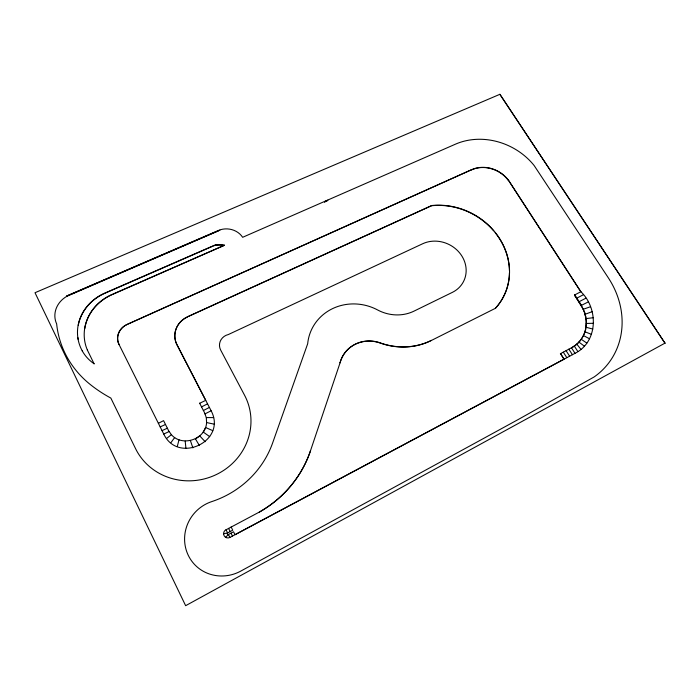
<?xml version="1.0" encoding="UTF-8"?>
<svg xmlns="http://www.w3.org/2000/svg" width="700" height="700" viewBox="0 0 700 700"><rect width="100%" height="100%" fill="white"/><g stroke="black" fill="none" stroke-linecap="round" stroke-linejoin="round"><path stroke-width="1.05" d="M226.021 529.804L259.368 512.05A111.904 106.916 -14.6 0 0 310.45 450.879L340.095 362.723A31.692 29.96 26.4 0 1 380.231 342.886A63.613 57.978 23.8 0 0 431.375 340.366L431.279 340.515A63.586 57.951 23.8 0 1 380.161 343.035A31.675 29.942 26.4 0 0 340.043 362.871L340.095 362.723M586.355 321.274L585.646 329.35M229.889 537.504L228.428 534.52A0.936 0.91 -50.5 0 1 227.623 532.919L226.021 529.734A4.419 4.288 -50.5 0 0 223.615 533.444L223.694 534.581A4.419 4.288 -50.5 0 0 229.889 537.434L575.199 353.229C598.202 341.67 598.456 308.219 580.851 291.716L574.508 295.05L583.231 309.269A34.904 30.748 37.6 0 1 571.506 347.821L575.041 353.377M508.314 180.084A28.245 24.36 26.3 0 0 471.756 169.645L127.138 324.441A16.293 14.919 -11.7 0 0 119 344.426L164.054 434.665C178.666 463.977 226.459 441.166 211.479 411.451L176.995 344.733A22.453 20.869 -4.9 0 1 188.405 316.4L431.918 205.502A66.491 59.526 26.9 0 1 500.01 239.216A66.491 59.526 26.9 0 1 495.521 308.158M166.635 438.436L171.395 434.7C182.376 447.344 205.765 439.303 206.596 422.564L214.095 424.139M259.35 512.129L259.359 512.067A111.913 106.925 -14.6 0 0 310.45 450.861L310.415 450.975M324.686 201.976L324.555 201.46L324.686 201.976L327.259 200.847M327.941 200.165L324.511 201.67M177.284 446.434L179.025 439.775M585.673 329.324C584.15 335.773 580.387 341.635 575.041 345.572M188.405 316.4L431.918 205.502M499.887 94.308L664.965 343.149L499.887 94.308L35 292.723L185.64 605.692L665 343.123M119.053 344.584L119 344.426A16.293 14.91 -11.7 0 1 127.138 324.433L471.782 169.61M203.254 432.18L205.564 427.499L212.756 430.631M580.851 291.716L508.34 180.049L580.825 291.743M170.87 442.706L174.685 437.544M574.508 295.05L581.394 305.287L584.867 313.119L585.865 317.188M576.739 298.165L583.38 294.735M579.049 301.735L585.935 298.174M581.236 305.454L588.298 301.901M583.231 309.269L590.503 306.723M585.139 314.248L592.113 311.701M586.023 318.588L593.25 317.73M586.294 323.453L593.46 323.286M225.549 537.303L228.428 534.52L233.546 531.79L235.016 534.712L564.016 359.214L560.508 353.588L564.043 359.188M585.97 327.241L592.83 329.061M563.281 352.135L566.843 357.691M584.92 331.765L591.404 334.32M566.072 350.648L569.634 356.204M568.855 349.169L572.416 354.716M583.406 335.536L589.461 338.756M581.21 339.246L586.793 343.079M574.298 346.036L577.841 351.531M576.774 344.111L580.939 349.317M578.891 342.081L584.386 346.168M195.414 438.944L199.771 435.925L205.17 441.726M571.637 347.699L575.067 345.546M560.359 353.736L571.664 347.672M227.623 532.936L232.75 530.197L231.14 527.021M431.279 340.515L495.425 308.297A66.474 59.509 26.9 0 0 509.434 272.799M163.739 434.044L169.164 431.524M211.12 410.769L204.951 413.919M160.186 426.912L165.471 424.48M207.541 403.848L201.495 406.919M209.405 407.444L203.35 410.533M162.041 430.64L167.335 428.199M168.543 430.57L163.581 420.648L158.357 423.325M199.64 403.305L205.686 400.365M82.294 350.998L82.224 350.84A45.806 41.72 -11.9 0 1 104.816 293.099L214.156 245.402A23.328 21.192 2 0 1 224.507 245.245L113.076 294.219M78.243 325.29A45.78 41.703 -11.9 0 1 104.869 293.283L216.099 244.755M87.439 350.21L87.369 350.053A46.778 42.726 -11.5 0 1 112.018 294.473L224.507 245.245M219.905 230.178L66.728 296.371A24.246 21.709 -13.5 0 0 56.656 323.916A102.498 93.704 -7.1 0 0 90.825 384.947A138.88 126.472 -2.9 0 0 110.845 398.072L135.555 448.621A60.769 57.855 -17.4 0 0 216.737 474.355A60.769 57.855 -17.4 0 0 244.571 395.246L220.684 350.088A11.699 10.981 -0.9 0 1 228.366 334.53L422.669 243.749A29.444 26.425 26.4 0 1 462.052 256.322A29.444 26.425 26.4 0 1 452.323 292.39L413.998 311.132A38.404 34.921 22.9 0 1 377.65 309.977A48.519 45.623 22 0 0 307.676 343.752L272.598 443.039A94.649 89.766 -16.8 0 1 211.75 501.602A38.631 37.354 -50.6 0 0 184.616 537.521A38.631 37.354 -50.6 0 0 208.871 573.808A40.101 38.789 -50.3 0 0 241.675 570.605L518.621 419.3L594.134 376.95A82.661 72.949 36.6 0 0 608.239 277.699L534.161 165.559A62.265 53.734 26.5 0 0 455.49 144.156L242.655 237.3A18.76 16.922 3.4 0 0 218.312 230.51L66.579 296.065L218.47 230.799M223.641 533.767L227.623 532.919M213.649 417.602L206.281 417.585L204.627 412.904L199.623 403.174M203.245 432.058L209.711 436.634M171.404 434.726L168.569 430.666M574.639 294.919L581.367 305.322M195.396 438.83L199.421 445.567M205.678 400.26L177.021 344.89A22.444 20.86 -5 0 1 187.513 316.969M228.576 528.378L230.186 531.562M230.991 533.155L232.461 536.06M87.369 350.053L94.124 363.886M192.859 447.86L190.435 440.676M112.018 294.473L112.079 294.656A46.751 42.709 -11.5 0 0 84.735 328.685M584.894 313.084L586.329 321.3M185.185 441.123L185.946 448.455M206.29 417.716L206.605 422.59M214.156 245.402L214.156 245.604A23.31 21.184 2 0 1 224.516 245.438M94.062 363.729A42.271 38.491 -12.3 0 1 82.224 350.84M78.172 339.43A45.78 41.703 -11.9 0 1 77.875 337.558M431.821 205.713A66.474 59.509 26.9 0 1 493.701 230.886M495.101 232.575A66.474 59.509 26.9 0 1 508.498 261.415M508.673 262.439A66.474 59.509 26.9 0 1 509.434 270.734M471.669 169.82A28.236 24.351 26.3 0 1 508.218 180.259"/></g></svg>
